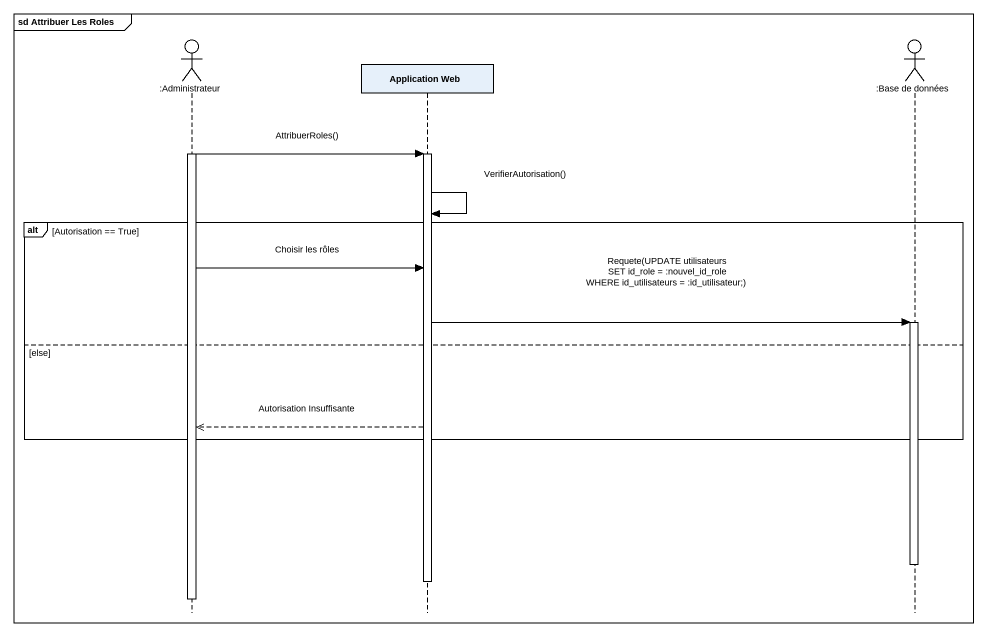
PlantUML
@startuml
mainframe sd Attribuer Les Roles
hide footbox
actor ":Administrateur" as Administrateur
participant "Application Web" as Application_Web
actor ":Base de données" as Base_de_données

activate Administrateur
Administrateur -> Application_Web : AttribuerRoles()
activate Application_Web
Application_Web -> Application_Web : VerifierAutorisation()
alt Autorisation == True
  Administrateur -> Application_Web : Choisir les rôles
  Application_Web -> Base_de_données : Requete(UPDATE utilisateurs SET id_role = :nouvel_id_role WHERE id_utilisateurs = :id_utilisateur;)
  activate Base_de_données
else else
  Application_Web -->> Administrateur : Autorisation Insuffisante
end
deactivate Base_de_données
deactivate Application_Web
deactivate Administrateur
@enduml
